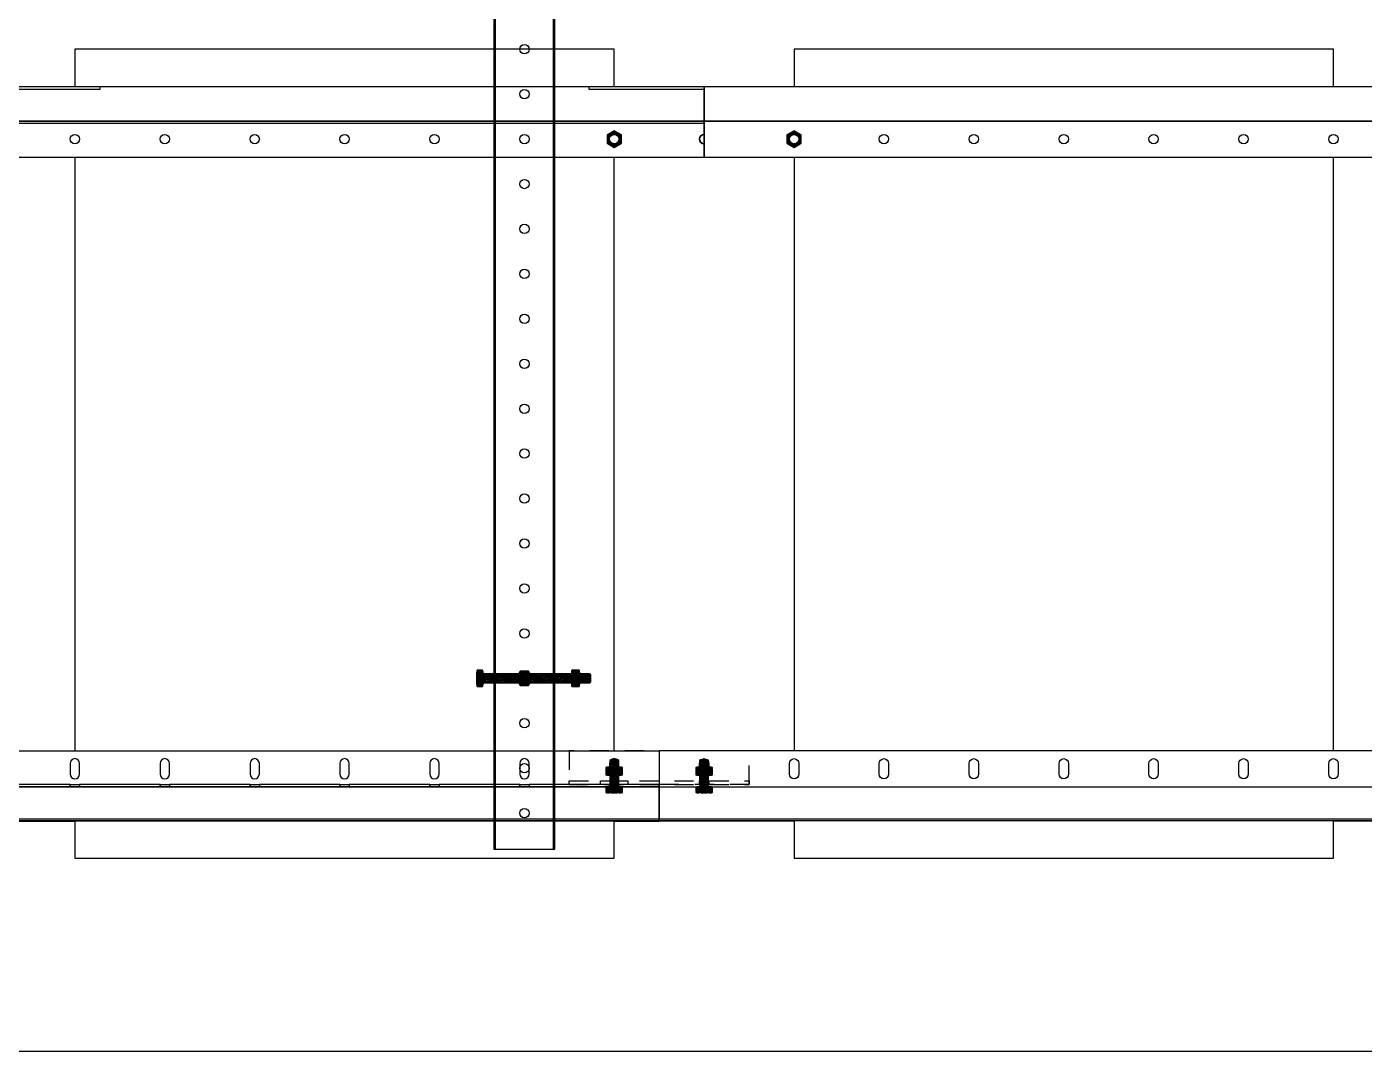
# Model space of a CAD drawing. Header units: millimetres. Extents: x -962357 to -591296, y -223672 to 59420.
# Drawn here: x -827357 to -826613, y -175226 to -174656 of the extents above; entities that cross this region are included whole.
import ezdxf

# ---------------------------------------------------------------- set-up
doc = ezdxf.new("R2010")
doc.units = ezdxf.units.MM
doc.linetypes.add('TA_HL_003.00000', pattern=[19.5, 10.65, -8.85])
for name, color, linetype in [('000 - H A T C H', 8, 'Continuous'), ('000 - WIPEOUT', 250, 'Continuous'), ('001 - ASCESSORIES', 251, 'Continuous'), ('A11_ALU.SOLID SHEET', 2, 'Continuous')]:
    doc.layers.add(name, color=color, linetype=linetype)
pattern_1 = [(110, (-0.5, 0), (-0.939693, -0.34202), []), (110, (-0.2012, 0.6409), (-0.939693, -0.34202), [1.25, -0.25, 0, -0.25])]

# ---------------------------------------------------------------- blocks, each defined once
blk = doc.blocks.new('*U4876')
at = {"color": 3}
for points in [[(-225, -6850), (225, -6850), (225, -7150), (-225, -7150)], [(-225, -7250), (225, -7250), (225, -7550), (-225, -7550)]]:
    blk.add_wipeout(points, dxfattribs=at).dxf.layer = '000 - WIPEOUT'
at = {"layer": 'A11_ALU.SOLID SHEET', "color": 0, "linetype": 'ByBlock'}
for points in [[(-225, -7150), (225, -7150), (225, -6850), (-225, -6850)], [(-225, -7550), (225, -7550), (225, -7250), (-225, -7250)]]:
    blk.add_lwpolyline(points, close=True, dxfattribs=at)
blk = doc.blocks.new('000 - ASSCESSORIES_FAMELINE_GALV.BRACKET_FITTING_Z-PROFILE_HR-02AA_TOP_VIEW')
blk.add_wipeout([(-1200, 39), (1200, 39), (1200, 0), (-1200, 0)]).dxf.layer = '000 - WIPEOUT'
at = {"layer": '001 - ASCESSORIES', "linetype": 'Continuous'}
for p, q in [((-1200, 39), (1200, 39)), ((-1200, 0), (1200, 0))]:
    blk.add_line(p, q, dxfattribs=at)
at = {"layer": '001 - ASCESSORIES', "color": 1, "linetype": 'ByBlock'}
for p, q in [((872.4, 20.2), (872.4, 19)), ((922.4, 20.2), (922.4, 19)), ((972.4, 20.2), (972.4, 19)), ((1022.4, 20.2), (1022.4, 19)), ((1072.4, 20.2), (1072.4, 19)), ((1122.4, 20.2), (1122.4, 19)), ((1172.4, 20.2), (1172.4, 19))]:
    blk.add_line(p, q, dxfattribs=at)
at = {"layer": '001 - ASCESSORIES', "color": 0, "linetype": 'ByBlock'}
blk.add_lwpolyline([(-1200, 39), (1200, 39), (1200, 19), (-1200, 19)], close=True, dxfattribs=at)
at = {"layer": '001 - ASCESSORIES'}
for points in [[(877.6, 26), (877.6, 32, 1), (872.4, 32), (872.4, 26, 1)], [(927.6, 26), (927.6, 32, 1), (922.4, 32), (922.4, 26, 1)], [(977.6, 26), (977.6, 32, 1), (972.4, 32), (972.4, 26, 1)], [(1027.6, 26), (1027.6, 32, 1), (1022.4, 32), (1022.4, 26, 1)], [(1077.6, 26), (1077.6, 32, 1), (1072.4, 32), (1072.4, 26, 1)], [(1127.6, 26), (1127.6, 32, 1), (1122.4, 32), (1122.4, 26, 1)], [(1177.6, 26), (1177.6, 32, 1), (1172.4, 32), (1172.4, 26, 1)]]:
    blk.add_lwpolyline(points, format="xyb", close=True, dxfattribs=at)
blk.add_lwpolyline([(-1200, 19), (1200, 19), (1200, 0), (-1200, 0)], close=True, dxfattribs=at)
at = {"layer": '001 - ASCESSORIES', "color": 1, "linetype": 'ByBlock'}
for points in [[(872.4, 20.2), (827.6, 20.2), (827.6, 19), (872.4, 19)], [(872.4, 20.2), (877.6, 20.2), (877.6, 19), (872.4, 19)], [(922.4, 20.2), (877.6, 20.2), (877.6, 19), (922.4, 19)], [(922.4, 20.2), (927.6, 20.2), (927.6, 19), (922.4, 19)], [(972.4, 20.2), (927.6, 20.2), (927.6, 19), (972.4, 19)], [(972.4, 20.2), (977.6, 20.2), (977.6, 19), (972.4, 19)], [(1022.4, 20.2), (977.6, 20.2), (977.6, 19), (1022.4, 19)], [(1022.4, 20.2), (1027.6, 20.2), (1027.6, 19), (1022.4, 19)], [(1072.4, 20.2), (1027.6, 20.2), (1027.6, 19), (1072.4, 19)], [(1072.4, 20.2), (1077.6, 20.2), (1077.6, 19), (1072.4, 19)], [(1122.4, 20.2), (1077.6, 20.2), (1077.6, 19), (1122.4, 19)], [(1122.4, 20.2), (1127.6, 20.2), (1127.6, 19), (1122.4, 19)], [(1172.4, 20.2), (1127.6, 20.2), (1127.6, 19), (1172.4, 19)], [(1172.4, 20.2), (1177.6, 20.2), (1177.6, 19), (1172.4, 19)], [(1200, 20.2), (1177.6, 20.2), (1177.6, 19), (1200, 19)]]:
    blk.add_lwpolyline(points, close=True, dxfattribs=at)
at = {"layer": '001 - ASCESSORIES', "color": 2}
blk.add_lwpolyline([(-1200, 1.2), (1200, 1.2), (1200, 0), (-1200, 0)], close=True, dxfattribs=at)
blk = doc.blocks.new('000 - ASSCESSORIES_FAMELINE_GALV._SPICE-FOR_HR-02A_TOP_VIEW')
at = {"layer": '001 - ASCESSORIES', "color": 0, "linetype": 'ByBlock'}
blk.add_lwpolyline([(-50, 0), (50, 0), (50, 18.8), (-50, 18.8)], close=True, dxfattribs=at)
at = {"layer": '001 - ASCESSORIES', "linetype": 'ByBlock'}
blk.add_lwpolyline([(-50, 2), (50, 2), (50, 0), (-50, 0)], close=True, dxfattribs=at)
at = {"layer": '001 - ASCESSORIES', "color": 1}
for points in [[(-32.6, 2), (-17.4, 2), (-17.4, 0), (-32.6, 0)], [(22.4, 2), (27.6, 2), (27.6, 0), (22.4, 0)]]:
    blk.add_lwpolyline(points, close=True, dxfattribs=at)
blk = doc.blocks.new('*U4662')
at = {"color": 1}
for p, q in [((-3.46, 4.5), (3.46, 4.5)), ((-3.46, 0), (3.46, 0))]:
    blk.add_line(p, q, dxfattribs=at)
at = {"color": 0}
for points in [[(-2.31, 4.21, 0.249893), (-4.62, 4.21), (-4.62, 0.29, 0.249893), (-2.31, 0.29)], [(2.31, 4.21, 0.062422), (0, 4.5, 0.062422), (-2.31, 4.21), (-2.31, 0.29, 0.061692), (0, 0, 0.061692), (2.31, 0.29)], [(4.62, 4.21, 0.249893), (2.31, 4.21), (2.31, 0.29, 0.249893), (4.62, 0.29)]]:
    blk.add_lwpolyline(points, format="xyb", close=True, dxfattribs=at)
blk = doc.blocks.new('*U4707')
at = {"layer": '000 - H A T C H'}
h = blk.add_hatch(color=250, dxfattribs=at)
h.dxf.hatch_style = 1
edge = h.paths.add_edge_path()
edge.add_line((0.29, 4.62), (4.21, 4.62))
edge.add_arc((2.05, 3.46), 2.45, 0, 28.06093, ccw=False)
edge.add_line((4.5, 3.46), (4.5, 0.01))
edge.add_arc((-4.86, 0), 9.36, -0.02392, 0.02392, ccw=False)
edge.add_line((4.5, 0), (4.5, 0))
edge.add_arc((-4.86, 0), 9.36, -0.02392, 0.02392, ccw=False)
edge.add_line((4.5, -0.01), (4.5, -3.46))
edge.add_arc((2.05, -3.46), 2.45, -28.06093, 0, ccw=False)
edge.add_line((4.21, -4.62), (0.29, -4.62))
edge.add_arc((2.45, -3.46), 2.45, 180, 208.06093, ccw=False)
edge.add_line((0, -3.46), (0, 3.46))
edge.add_arc((2.45, 3.46), 2.45, 151.93907, 180, ccw=False)
at = {"layer": '001 - ASCESSORIES', "color": 0, "rotation": 270}
blk.add_blockref('*U4662', (0, 0), dxfattribs=at)
blk = doc.blocks.new('*U4682')
at = {"color": 1}
for p, q in [((-3.46, 3.5), (3.46, 3.5)), ((-3.46, 0), (3.46, 0))]:
    blk.add_line(p, q, dxfattribs=at)
at = {"color": 0}
for points in [[(-2.31, 3.21, 0.249855), (-4.62, 3.21), (-4.62, 0.29, 0.249855), (-2.31, 0.29)], [(2.31, 3.21, 0.062432), (0, 3.5, 0.062432), (-2.31, 3.21), (-2.31, 0.29, 0.061701), (0, 0, 0.061701), (2.31, 0.29)], [(4.62, 3.21, 0.249855), (2.31, 3.21), (2.31, 0.29, 0.249855), (4.62, 0.29)]]:
    blk.add_lwpolyline(points, format="xyb", close=True, dxfattribs=at)
blk = doc.blocks.new('*U4688')
at = {"layer": '000 - H A T C H'}
h = blk.add_hatch(dxfattribs=at)
h.set_pattern_fill('ANSI35', color=8, scale=4, angle=65)
h.set_pattern_definition(pattern_1)
h.paths.add_polyline_path([(0, -2.5), (14.5, -2.5), (14.5, 2.5), (0, 2.5)])
at = {"color": 8}
blk.add_line((14.5, -2.5), (14.5, 2.5), dxfattribs=at)
at = {"color": 1}
blk.add_lwpolyline([(14.5, 2.5), (0, 2.5), (0, -2.5), (14.5, -2.5), (15, -2), (15, 2)], close=True, dxfattribs=at)
blk = doc.blocks.new('*U4699')
at = {"layer": '000 - H A T C H'}
h = blk.add_hatch(color=250, dxfattribs=at)
h.dxf.hatch_style = 1
edge = h.paths.add_edge_path()
edge.add_line((-0.29, -4.62), (-3.21, -4.62))
edge.add_arc((-1.05, -3.46), 2.45, 180, 208.05689, ccw=False)
edge.add_line((-3.5, -3.46), (-3.5, -0.01))
edge.add_arc((5.86, 0), 9.36, 179.97608, 180.02392, ccw=False)
edge.add_line((-3.5, 0), (-3.5, 0))
edge.add_arc((5.86, 0), 9.36, 179.97608, 180.02392, ccw=False)
edge.add_line((-3.5, 0.01), (-3.5, 3.46))
edge.add_arc((-1.05, 3.46), 2.45, 151.94311, 180, ccw=False)
edge.add_line((-3.21, 4.62), (-0.29, 4.62))
edge.add_arc((-2.45, 3.46), 2.45, 360, 388.05689, ccw=False)
edge.add_line((0, 3.46), (0, -3.46))
edge.add_arc((-2.45, -3.46), 2.45, 331.94311, 360, ccw=False)
blk.add_blockref('*U4688', (0, 0))
at = {"layer": '001 - ASCESSORIES', "rotation": 90}
blk.add_blockref('*U4682', (0, 0), dxfattribs=at)
blk = doc.blocks.new('*U4940')
at = {"linetype": 'ByBlock'}
blk.add_wipeout([(-8202, 0), (-7200, 0), (-7200, 39), (-8202, 39)], dxfattribs=at).dxf.layer = '001 - ASCESSORIES'
at = {"color": 1, "linetype": 'ByBlock'}
for points in [[(-7577.6, 7), (-7577.6, 13, -1), (-7572.4, 13), (-7572.4, 7, -1)], [(-7527.6, 7), (-7527.6, 13, -1), (-7522.4, 13), (-7522.4, 7, -1)], [(-7477.6, 7), (-7477.6, 13, -1), (-7472.4, 13), (-7472.4, 7, -1)], [(-7427.6, 7), (-7427.6, 13, -1), (-7422.4, 13), (-7422.4, 7, -1)], [(-7377.6, 7), (-7377.6, 13, -1), (-7372.4, 13), (-7372.4, 7, -1)], [(-7327.6, 7), (-7327.6, 13, -1), (-7322.4, 13), (-7322.4, 7, -1)], [(-7277.6, 7), (-7277.6, 13, -1), (-7272.4, 13), (-7272.4, 7, -1)], [(-7227.6, 7), (-7227.6, 13, -1), (-7222.4, 13), (-7222.4, 7, -1)]]:
    blk.add_lwpolyline(points, format="xyb", close=True, dxfattribs=at)
at = {"layer": '001 - ASCESSORIES', "linetype": 'ByBlock', "rotation": 180}
blk.add_blockref('000 - ASSCESSORIES_FAMELINE_GALV.BRACKET_FITTING_Z-PROFILE_HR-02AA_TOP_VIEW', (-6000, 39), dxfattribs=at)
at = {"layer": '001 - ASCESSORIES', "rotation": 270}
for name, p in [('*U4699', (-7225, 20)), ('*U4707', (-7225, 13.6))]:
    blk.add_blockref(name, p, dxfattribs=at)
at = {"color": 1, "linetype": 'ByBlock'}
blk.add_lwpolyline([(-7200, 20), (-8202, 20), (-8202, 39), (-7200, 39)], close=True, dxfattribs=at)
at = {"layer": '001 - ASCESSORIES'}
blk.add_lwpolyline([(-8202, 39), (-7200, 39), (-7200, 37.8), (-8202, 37.8)], close=True, dxfattribs=at)
at = {"layer": '001 - ASCESSORIES', "color": 1, "linetype": 'ByBlock'}
blk.add_lwpolyline([(-8202, 0), (-7200, 0), (-7200, 20), (-8202, 20)], close=True, dxfattribs=at)
at = {"layer": '001 - ASCESSORIES', "rotation": 270}
for name, p in [('*U4699', (-7175, 20)), ('*U4707', (-7175, 13.6))]:
    blk.add_blockref(name, p, dxfattribs=at)
at = {"layer": '001 - ASCESSORIES', "linetype": 'TA_HL_003.00000', "rotation": 180}
blk.add_blockref('000 - ASSCESSORIES_FAMELINE_GALV._SPICE-FOR_HR-02A_TOP_VIEW', (-7200, 18.8), dxfattribs=at)
blk = doc.blocks.new('000 - ASSCESSORIES_FAMELINE_GALV.BRACKET_FITTING_Z-PROFILE_HR-02B_TOP_VIEW')
blk.add_wipeout([(-1200, 39), (1200, 39), (1200, 0), (-1200, 0)]).dxf.layer = '000 - WIPEOUT'
at = {"layer": '001 - ASCESSORIES', "linetype": 'ByBlock'}
blk.add_line((1200, 20.2), (-1200, 20.2), dxfattribs=at)
at = {"layer": '001 - ASCESSORIES'}
blk.add_line((1200, 19), (-1200, 19), dxfattribs=at)
at = {"layer": '001 - ASCESSORIES', "color": 0}
blk.add_lwpolyline([(-1200, 39), (-1200, 19), (1200, 19), (1200, 39)], close=True, dxfattribs=at)
at = {"layer": '001 - ASCESSORIES'}
blk.add_lwpolyline([(-1200, 19), (-1200, 0), (1200, 0), (1200, 19)], close=True, dxfattribs=at)
at = {"layer": '001 - ASCESSORIES', "color": 2}
for points in [[(-1200, 1.2), (-1200, 0), (-1135.88, 0), (-1135.88, 1.2)], [(-864.12, 1.2), (-864.12, 0), (-735.88, 0), (-735.88, 1.2)]]:
    blk.add_lwpolyline(points, close=True, dxfattribs=at)
at = {"layer": '001 - ASCESSORIES'}
for centre in [(-1150, 29), (-1100, 29), (-1050, 29), (-1000, 29), (-950, 29), (-900, 29), (-850, 29)]:
    blk.add_circle(centre, 2.6, dxfattribs=at)
blk.add_arc((-1200, 29), 2.6, 270, 90, dxfattribs=at)
blk = doc.blocks.new('000 - ASSCESSORIES_FAMELINE_GALV._SPICE-FOR_HR-02B_TOP_VIEW')
at = {"layer": '001 - ASCESSORIES', "linetype": 'ByBlock'}
blk.add_lwpolyline([(-75, 6.8), (75, 6.8), (75, 8.8), (-75, 8.8)], close=True, dxfattribs=at)
at = {"layer": '001 - ASCESSORIES', "color": 0, "linetype": 'ByBlock'}
blk.add_lwpolyline([(-75, 8.8), (75, 8.8), (75, -10), (-75, -10)], close=True, dxfattribs=at)
at = {"layer": '001 - ASCESSORIES', "color": 1}
for points in [[(-57.6, 6.8), (-42.4, 6.8), (-42.4, 8.8), (-57.6, 8.8)], [(-2.6, 6.8), (2.6, 6.8), (2.6, 8.8), (-2.6, 8.8)], [(47.4, 6.8), (52.6, 6.8), (52.6, 8.8), (47.4, 8.8)]]:
    blk.add_lwpolyline(points, close=True, dxfattribs=at)
blk.add_lwpolyline([(-55, -2.6), (-45, -2.6, 1), (-45, 2.6), (-55, 2.6, 1)], format="xyb", close=True, dxfattribs=at)
at = {"layer": '001 - ASCESSORIES'}
for centre in [(0, 0), (50, 0)]:
    blk.add_circle(centre, 2.6, dxfattribs=at)
blk = doc.blocks.new('*U4659')
at = {"layer": '001 - ASCESSORIES', "color": 0, "linetype": 'ByBlock'}
blk.add_blockref('000 - ASSCESSORIES_FAMELINE_GALV._SPICE-FOR_HR-02B_TOP_VIEW', (0, 0), dxfattribs=at)
blk = doc.blocks.new('*U4663')
at = {"layer": '001 - ASCESSORIES', "color": 0}
blk.add_lwpolyline([(4.62, 0), (2.31, 4), (-2.31, 4), (-4.62, 0), (-2.31, -4), (2.31, -4)], close=True, dxfattribs=at)
at = {"layer": '001 - ASCESSORIES', "color": 8}
blk.add_circle((0, 0), 3.85, dxfattribs=at)
at = {"layer": '001 - ASCESSORIES', "color": 0}
blk.add_circle((0, 0), 2.6, dxfattribs=at)
blk = doc.blocks.new('*U4664')
at = {"layer": '000 - H A T C H'}
h = blk.add_hatch(color=250, dxfattribs=at)
h.dxf.hatch_style = 1
h.paths.add_polyline_path([(4, -2.31), (4, 2.31), (0, 4.62), (-4, 2.31), (-4, -2.31), (0, -4.62)])
h.paths.add_polyline_path([(0, -2.6, -1), (0, 2.6, -1)], flags=16)
at = {"layer": '001 - ASCESSORIES', "color": 0, "rotation": 270}
blk.add_blockref('*U4663', (0, 0), dxfattribs=at)
blk = doc.blocks.new('*U4941')
for p in [(-7250, -10), (-7150, -10)]:
    blk.add_blockref('*U4699', p)
at = {"layer": '001 - ASCESSORIES', "linetype": 'TA_HL_003.00000', "rotation": 180}
blk.add_blockref('*U4659', (-7200, -10), dxfattribs=at)
at = {"layer": '001 - ASCESSORIES', "color": 0, "linetype": 'ByBlock'}
blk.add_blockref('000 - ASSCESSORIES_FAMELINE_GALV.BRACKET_FITTING_Z-PROFILE_HR-02B_TOP_VIEW', (-6000, -39), dxfattribs=at)
at = {"layer": '001 - ASCESSORIES', "color": 1, "linetype": 'ByBlock'}
blk.add_circle((-7200, -10), 2.6, dxfattribs=at)
at = {"layer": '001 - ASCESSORIES'}
blk.add_blockref('*U4664', (-7150, -10), dxfattribs=at)
at = {"linetype": 'ByBlock'}
blk.add_wipeout([(-8177, -39), (-7200, -39), (-7200, 0), (-8177, 0)], dxfattribs=at).dxf.layer = '000 - WIPEOUT'
at = {"layer": '001 - ASCESSORIES', "color": 1, "linetype": 'ByBlock'}
blk.add_lwpolyline([(-7200, 0), (-8177, 0), (-8177, -20), (-7200, -20)], close=True, dxfattribs=at)
at = {"layer": '001 - ASCESSORIES', "linetype": 'ByBlock'}
blk.add_lwpolyline([(-7200, -20), (-8177, -20), (-8177, -39), (-7200, -39)], close=True, dxfattribs=at)
at = {"layer": '001 - ASCESSORIES', "color": 1, "linetype": 'ByBlock'}
for centre in [(-7550, -10), (-7500, -10), (-7450, -10), (-7400, -10), (-7350, -10), (-7300, -10), (-7250, -10)]:
    blk.add_circle(centre, 2.6, dxfattribs=at)
at = {"layer": '001 - ASCESSORIES'}
blk.add_blockref('*U4664', (-7250, -10), dxfattribs=at)
blk = doc.blocks.new('*U4950')
at = {"layer": '001 - ASCESSORIES'}
blk.add_lwpolyline([(3320, 17), (1500, 17), (1500, -17), (3320, -17)], close=True, dxfattribs=at)
at = {"layer": '001 - ASCESSORIES', "color": 0}
blk.add_lwpolyline([(3320, 16.2), (1500, 16.2), (1500, -16.2), (3320, -16.2)], close=True, dxfattribs=at)
at = {"layer": '001 - ASCESSORIES'}
for centre in [(2875, 0), (2900, 0), (2925, 0), (2950, 0), (2975, 0), (3000, 0), (3025, 0), (3050, 0), (3075, 0), (3100, 0), (3125, 0), (3150, 0), (3175, 0), (3200, 0), (3225, 0), (3250, 0), (3275, 0), (3300, 0)]:
    blk.add_circle(centre, 2.6, dxfattribs=at)
blk = doc.blocks.new('*U4696')
at = {"layer": '000 - H A T C H'}
h = blk.add_hatch(dxfattribs=at)
h.set_pattern_fill('ANSI35', color=8, scale=4, angle=65)
h.set_pattern_definition(pattern_1)
h.paths.add_polyline_path([(0, -2.5), (59.5, -2.5), (59.5, 2.5), (0, 2.5)])
at = {"color": 8}
blk.add_line((59.5, -2.5), (59.5, 2.5), dxfattribs=at)
at = {"color": 1}
blk.add_lwpolyline([(59.5, 2.5), (0, 2.5), (0, -2.5), (59.5, -2.5), (60, -2), (60, 2)], close=True, dxfattribs=at)
blk = doc.blocks.new('*U4748')
at = {"layer": '000 - H A T C H'}
h = blk.add_hatch(color=250, dxfattribs=at)
h.dxf.hatch_style = 1
edge = h.paths.add_edge_path()
edge.add_line((-0.29, -4.62), (-3.21, -4.62))
edge.add_arc((-1.05, -3.46), 2.45, 180, 208.05689, ccw=False)
edge.add_line((-3.5, -3.46), (-3.5, -0.01))
edge.add_arc((5.86, 0), 9.36, 179.97608, 180.02392, ccw=False)
edge.add_line((-3.5, 0), (-3.5, 0))
edge.add_arc((5.86, 0), 9.36, 179.97608, 180.02392, ccw=False)
edge.add_line((-3.5, 0.01), (-3.5, 3.46))
edge.add_arc((-1.05, 3.46), 2.45, 151.94311, 180, ccw=False)
edge.add_line((-3.21, 4.62), (-0.29, 4.62))
edge.add_arc((-2.45, 3.46), 2.45, 360, 388.05689, ccw=False)
edge.add_line((0, 3.46), (0, -3.46))
edge.add_arc((-2.45, -3.46), 2.45, 331.94311, 360, ccw=False)
blk.add_blockref('*U4696', (0, 0))
at = {"layer": '001 - ASCESSORIES', "rotation": 90}
blk.add_blockref('*U4682', (0, 0), dxfattribs=at)
blk = doc.blocks.new('*U4821')
at = {"layer": '001 - ASCESSORIES'}
blk.add_blockref('*U4748', (-23, 0), dxfattribs=at)
at = {"layer": '001 - ASCESSORIES', "color": 2}
for rotation in [90, 90, 270, 270]:
    blk.add_blockref('*U4664', (0, 0), dxfattribs=dict(at, rotation=rotation))
at = {"layer": '001 - ASCESSORIES', "color": 1}
blk.add_blockref('*U4707', (26.2, 0), dxfattribs=at)
blk = doc.blocks.new('*U4956')
blk.add_lwpolyline([(-90014.24, 5618.01), (-90014.24, 4315), (-97724.95, 4315), (-97724.95, 548.02), (-81222.61, 548.02), (-81222.61, 5618.01)], close=True)
at = {"layer": 'A11_ALU.SOLID SHEET', "color": 0, "linetype": 'ByBlock', "rotation": 90}
blk.add_blockref('*U4876', (-89500, 880.5), dxfattribs=at)
at = {"layer": '001 - ASCESSORIES', "linetype": 'ByBlock', "rotation": 180}
for name, p in [('*U4941', (-89500, 1045.5)), ('*U4940', (-89525, 715))]:
    blk.add_blockref(name, p, dxfattribs=at)
at = {"layer": '001 - ASCESSORIES', "linetype": 'ByBlock', "rotation": 270}
blk.add_blockref('*U4950', (-82400, 3980.5), dxfattribs=at)
at = {"layer": '001 - ASCESSORIES', "linetype": 'ByBlock'}
blk.add_blockref('*U4821', (-82400, 755.5), dxfattribs=at)
blk = doc.blocks.new('*U707')
at = {"color": 3}
for points in [[(-225, -6850), (225, -6850), (225, -7150), (-225, -7150)], [(-225, -7250), (225, -7250), (225, -7550), (-225, -7550)]]:
    blk.add_wipeout(points, dxfattribs=at).dxf.layer = '000 - WIPEOUT'
at = {"layer": 'A11_ALU.SOLID SHEET', "color": 0, "linetype": 'ByBlock'}
for points in [[(-225, -7150), (225, -7150), (225, -6850), (-225, -6850)], [(-225, -7550), (225, -7550), (225, -7250), (-225, -7250)]]:
    blk.add_lwpolyline(points, close=True, dxfattribs=at)
blk = doc.blocks.new('*U349')
at = {"color": 1}
for p, q in [((-3.46, 4.5), (3.46, 4.5)), ((-3.46, 0), (3.46, 0))]:
    blk.add_line(p, q, dxfattribs=at)
at = {"color": 0}
for points in [[(-2.31, 4.21, 0.249893), (-4.62, 4.21), (-4.62, 0.29, 0.249893), (-2.31, 0.29)], [(2.31, 4.21, 0.062422), (0, 4.5, 0.062422), (-2.31, 4.21), (-2.31, 0.29, 0.061692), (0, 0, 0.061692), (2.31, 0.29)], [(4.62, 4.21, 0.249893), (2.31, 4.21), (2.31, 0.29, 0.249893), (4.62, 0.29)]]:
    blk.add_lwpolyline(points, format="xyb", close=True, dxfattribs=at)
blk = doc.blocks.new('*U667')
at = {"layer": '000 - H A T C H'}
h = blk.add_hatch(color=250, dxfattribs=at)
h.dxf.hatch_style = 1
edge = h.paths.add_edge_path()
edge.add_line((0.29, 4.62), (4.21, 4.62))
edge.add_arc((2.05, 3.46), 2.45, 0, 28.06093, ccw=False)
edge.add_line((4.5, 3.46), (4.5, 0.01))
edge.add_arc((-4.86, 0), 9.36, -0.02392, 0.02392, ccw=False)
edge.add_line((4.5, 0), (4.5, 0))
edge.add_arc((-4.86, 0), 9.36, -0.02392, 0.02392, ccw=False)
edge.add_line((4.5, -0.01), (4.5, -3.46))
edge.add_arc((2.05, -3.46), 2.45, -28.06093, 0, ccw=False)
edge.add_line((4.21, -4.62), (0.29, -4.62))
edge.add_arc((2.45, -3.46), 2.45, 180, 208.06093, ccw=False)
edge.add_line((0, -3.46), (0, 3.46))
edge.add_arc((2.45, 3.46), 2.45, 151.93907, 180, ccw=False)
at = {"layer": '001 - ASCESSORIES', "color": 0, "rotation": 270}
blk.add_blockref('*U349', (0, 0), dxfattribs=at)
blk = doc.blocks.new('*U351')
at = {"color": 1}
for p, q in [((-3.46, 3.5), (3.46, 3.5)), ((-3.46, 0), (3.46, 0))]:
    blk.add_line(p, q, dxfattribs=at)
at = {"color": 0}
for points in [[(-2.31, 3.21, 0.249855), (-4.62, 3.21), (-4.62, 0.29, 0.249855), (-2.31, 0.29)], [(2.31, 3.21, 0.062432), (0, 3.5, 0.062432), (-2.31, 3.21), (-2.31, 0.29, 0.061701), (0, 0, 0.061701), (2.31, 0.29)], [(4.62, 3.21, 0.249855), (2.31, 3.21), (2.31, 0.29, 0.249855), (4.62, 0.29)]]:
    blk.add_lwpolyline(points, format="xyb", close=True, dxfattribs=at)
blk = doc.blocks.new('*U357')
at = {"layer": '000 - H A T C H'}
h = blk.add_hatch(dxfattribs=at)
h.set_pattern_fill('ANSI35', color=8, scale=4, angle=65)
h.set_pattern_definition(pattern_1)
h.paths.add_polyline_path([(0, -2.5), (14.5, -2.5), (14.5, 2.5), (0, 2.5)])
at = {"color": 8}
blk.add_line((14.5, -2.5), (14.5, 2.5), dxfattribs=at)
at = {"color": 1}
blk.add_lwpolyline([(14.5, 2.5), (0, 2.5), (0, -2.5), (14.5, -2.5), (15, -2), (15, 2)], close=True, dxfattribs=at)
blk = doc.blocks.new('*U666')
at = {"layer": '000 - H A T C H'}
h = blk.add_hatch(color=250, dxfattribs=at)
h.dxf.hatch_style = 1
edge = h.paths.add_edge_path()
edge.add_line((-0.29, -4.62), (-3.21, -4.62))
edge.add_arc((-1.05, -3.46), 2.45, 180, 208.05689, ccw=False)
edge.add_line((-3.5, -3.46), (-3.5, -0.01))
edge.add_arc((5.86, 0), 9.36, 179.97608, 180.02392, ccw=False)
edge.add_line((-3.5, 0), (-3.5, 0))
edge.add_arc((5.86, 0), 9.36, 179.97608, 180.02392, ccw=False)
edge.add_line((-3.5, 0.01), (-3.5, 3.46))
edge.add_arc((-1.05, 3.46), 2.45, 151.94311, 180, ccw=False)
edge.add_line((-3.21, 4.62), (-0.29, 4.62))
edge.add_arc((-2.45, 3.46), 2.45, 360, 388.05689, ccw=False)
edge.add_line((0, 3.46), (0, -3.46))
edge.add_arc((-2.45, -3.46), 2.45, 331.94311, 360, ccw=False)
blk.add_blockref('*U357', (0, 0))
at = {"layer": '001 - ASCESSORIES', "rotation": 90}
blk.add_blockref('*U351', (0, 0), dxfattribs=at)
blk = doc.blocks.new('*U552')
at = {"linetype": 'ByBlock'}
blk.add_wipeout([(-8202, 0), (-7200, 0), (-7200, 39), (-8202, 39)], dxfattribs=at).dxf.layer = '001 - ASCESSORIES'
at = {"color": 1, "linetype": 'ByBlock'}
for points in [[(-7577.6, 7), (-7577.6, 13, -1), (-7572.4, 13), (-7572.4, 7, -1)], [(-7527.6, 7), (-7527.6, 13, -1), (-7522.4, 13), (-7522.4, 7, -1)], [(-7477.6, 7), (-7477.6, 13, -1), (-7472.4, 13), (-7472.4, 7, -1)], [(-7427.6, 7), (-7427.6, 13, -1), (-7422.4, 13), (-7422.4, 7, -1)], [(-7377.6, 7), (-7377.6, 13, -1), (-7372.4, 13), (-7372.4, 7, -1)], [(-7327.6, 7), (-7327.6, 13, -1), (-7322.4, 13), (-7322.4, 7, -1)], [(-7277.6, 7), (-7277.6, 13, -1), (-7272.4, 13), (-7272.4, 7, -1)], [(-7227.6, 7), (-7227.6, 13, -1), (-7222.4, 13), (-7222.4, 7, -1)]]:
    blk.add_lwpolyline(points, format="xyb", close=True, dxfattribs=at)
at = {"layer": '001 - ASCESSORIES', "linetype": 'ByBlock', "rotation": 180}
blk.add_blockref('000 - ASSCESSORIES_FAMELINE_GALV.BRACKET_FITTING_Z-PROFILE_HR-02AA_TOP_VIEW', (-6000, 39), dxfattribs=at)
at = {"layer": '001 - ASCESSORIES', "rotation": 270}
for name, p in [('*U666', (-7225, 20)), ('*U667', (-7225, 13.6))]:
    blk.add_blockref(name, p, dxfattribs=at)
at = {"color": 1, "linetype": 'ByBlock'}
blk.add_lwpolyline([(-7200, 20), (-8202, 20), (-8202, 39), (-7200, 39)], close=True, dxfattribs=at)
at = {"layer": '001 - ASCESSORIES'}
blk.add_lwpolyline([(-8202, 39), (-7200, 39), (-7200, 37.8), (-8202, 37.8)], close=True, dxfattribs=at)
at = {"layer": '001 - ASCESSORIES', "color": 1, "linetype": 'ByBlock'}
blk.add_lwpolyline([(-8202, 0), (-7200, 0), (-7200, 20), (-8202, 20)], close=True, dxfattribs=at)
at = {"layer": '001 - ASCESSORIES', "rotation": 270}
for name, p in [('*U666', (-7175, 20)), ('*U667', (-7175, 13.6))]:
    blk.add_blockref(name, p, dxfattribs=at)
at = {"layer": '001 - ASCESSORIES', "linetype": 'TA_HL_003.00000', "rotation": 180}
blk.add_blockref('000 - ASSCESSORIES_FAMELINE_GALV._SPICE-FOR_HR-02A_TOP_VIEW', (-7200, 18.8), dxfattribs=at)
blk = doc.blocks.new('*U670')
at = {"layer": '001 - ASCESSORIES', "color": 0, "linetype": 'ByBlock'}
blk.add_blockref('000 - ASSCESSORIES_FAMELINE_GALV._SPICE-FOR_HR-02B_TOP_VIEW', (0, 0), dxfattribs=at)
blk = doc.blocks.new('*U350')
at = {"layer": '001 - ASCESSORIES', "color": 0}
blk.add_lwpolyline([(4.62, 0), (2.31, 4), (-2.31, 4), (-4.62, 0), (-2.31, -4), (2.31, -4)], close=True, dxfattribs=at)
at = {"layer": '001 - ASCESSORIES', "color": 8}
blk.add_circle((0, 0), 3.85, dxfattribs=at)
at = {"layer": '001 - ASCESSORIES', "color": 0}
blk.add_circle((0, 0), 2.6, dxfattribs=at)
blk = doc.blocks.new('*U671')
at = {"layer": '000 - H A T C H'}
h = blk.add_hatch(color=250, dxfattribs=at)
h.dxf.hatch_style = 1
h.paths.add_polyline_path([(4, -2.31), (4, 2.31), (0, 4.62), (-4, 2.31), (-4, -2.31), (0, -4.62)])
h.paths.add_polyline_path([(0, -2.6, -1), (0, 2.6, -1)], flags=16)
at = {"layer": '001 - ASCESSORIES', "color": 0, "rotation": 270}
blk.add_blockref('*U350', (0, 0), dxfattribs=at)
blk = doc.blocks.new('*U553')
for p in [(-7250, -10), (-7150, -10)]:
    blk.add_blockref('*U666', p)
at = {"layer": '001 - ASCESSORIES', "linetype": 'TA_HL_003.00000', "rotation": 180}
blk.add_blockref('*U670', (-7200, -10), dxfattribs=at)
at = {"layer": '001 - ASCESSORIES', "color": 0, "linetype": 'ByBlock'}
blk.add_blockref('000 - ASSCESSORIES_FAMELINE_GALV.BRACKET_FITTING_Z-PROFILE_HR-02B_TOP_VIEW', (-6000, -39), dxfattribs=at)
at = {"layer": '001 - ASCESSORIES', "color": 1, "linetype": 'ByBlock'}
blk.add_circle((-7200, -10), 2.6, dxfattribs=at)
at = {"layer": '001 - ASCESSORIES'}
blk.add_blockref('*U671', (-7150, -10), dxfattribs=at)
at = {"linetype": 'ByBlock'}
blk.add_wipeout([(-8177, -39), (-7200, -39), (-7200, 0), (-8177, 0)], dxfattribs=at).dxf.layer = '000 - WIPEOUT'
at = {"layer": '001 - ASCESSORIES', "color": 1, "linetype": 'ByBlock'}
blk.add_lwpolyline([(-7200, 0), (-8177, 0), (-8177, -20), (-7200, -20)], close=True, dxfattribs=at)
at = {"layer": '001 - ASCESSORIES', "linetype": 'ByBlock'}
blk.add_lwpolyline([(-7200, -20), (-8177, -20), (-8177, -39), (-7200, -39)], close=True, dxfattribs=at)
at = {"layer": '001 - ASCESSORIES', "color": 1, "linetype": 'ByBlock'}
for centre in [(-7550, -10), (-7500, -10), (-7450, -10), (-7400, -10), (-7350, -10), (-7300, -10), (-7250, -10)]:
    blk.add_circle(centre, 2.6, dxfattribs=at)
at = {"layer": '001 - ASCESSORIES'}
blk.add_blockref('*U671', (-7250, -10), dxfattribs=at)
blk = doc.blocks.new('*U559')
at = {"layer": '001 - ASCESSORIES'}
blk.add_lwpolyline([(3320, 17), (1500, 17), (1500, -17), (3320, -17)], close=True, dxfattribs=at)
at = {"layer": '001 - ASCESSORIES', "color": 0}
blk.add_lwpolyline([(3320, 16.2), (1500, 16.2), (1500, -16.2), (3320, -16.2)], close=True, dxfattribs=at)
at = {"layer": '001 - ASCESSORIES'}
for centre in [(2875, 0), (2900, 0), (2925, 0), (2950, 0), (2975, 0), (3000, 0), (3025, 0), (3050, 0), (3075, 0), (3100, 0), (3125, 0), (3150, 0), (3175, 0), (3200, 0), (3225, 0), (3250, 0), (3275, 0), (3300, 0)]:
    blk.add_circle(centre, 2.6, dxfattribs=at)
blk = doc.blocks.new('*U365')
at = {"layer": '000 - H A T C H'}
h = blk.add_hatch(dxfattribs=at)
h.set_pattern_fill('ANSI35', color=8, scale=4, angle=65)
h.set_pattern_definition(pattern_1)
h.paths.add_polyline_path([(0, -2.5), (59.5, -2.5), (59.5, 2.5), (0, 2.5)])
at = {"color": 8}
blk.add_line((59.5, -2.5), (59.5, 2.5), dxfattribs=at)
at = {"color": 1}
blk.add_lwpolyline([(59.5, 2.5), (0, 2.5), (0, -2.5), (59.5, -2.5), (60, -2), (60, 2)], close=True, dxfattribs=at)
blk = doc.blocks.new('*U583')
at = {"layer": '000 - H A T C H'}
h = blk.add_hatch(color=250, dxfattribs=at)
h.dxf.hatch_style = 1
edge = h.paths.add_edge_path()
edge.add_line((-0.29, -4.62), (-3.21, -4.62))
edge.add_arc((-1.05, -3.46), 2.45, 180, 208.05689, ccw=False)
edge.add_line((-3.5, -3.46), (-3.5, -0.01))
edge.add_arc((5.86, 0), 9.36, 179.97608, 180.02392, ccw=False)
edge.add_line((-3.5, 0), (-3.5, 0))
edge.add_arc((5.86, 0), 9.36, 179.97608, 180.02392, ccw=False)
edge.add_line((-3.5, 0.01), (-3.5, 3.46))
edge.add_arc((-1.05, 3.46), 2.45, 151.94311, 180, ccw=False)
edge.add_line((-3.21, 4.62), (-0.29, 4.62))
edge.add_arc((-2.45, 3.46), 2.45, 360, 388.05689, ccw=False)
edge.add_line((0, 3.46), (0, -3.46))
edge.add_arc((-2.45, -3.46), 2.45, 331.94311, 360, ccw=False)
blk.add_blockref('*U365', (0, 0))
at = {"layer": '001 - ASCESSORIES', "rotation": 90}
blk.add_blockref('*U351', (0, 0), dxfattribs=at)
blk = doc.blocks.new('*U686')
at = {"layer": '001 - ASCESSORIES'}
blk.add_blockref('*U583', (-23, 0), dxfattribs=at)
at = {"layer": '001 - ASCESSORIES', "color": 2}
for rotation in [90, 90, 270, 270]:
    blk.add_blockref('*U671', (0, 0), dxfattribs=dict(at, rotation=rotation))
at = {"layer": '001 - ASCESSORIES', "color": 1}
blk.add_blockref('*U667', (26.2, 0), dxfattribs=at)

msp = doc.modelspace()

# ---------------------------------------------------------------- block references
msp.add_blockref('*U4956', (-744680, -175774.39))

# ---------------------------------------------------------------- next in the draw order: linework, layer by layer
msp.add_lwpolyline([(-834694.24, -170156.38), (-834694.24, -171459.4), (-842404.95, -171459.4), (-842404.95, -175226.37), (-825902.61, -175226.37), (-825902.61, -170156.38)], close=True)

# ---------------------------------------------------------------- next in the draw order: block references
at = {"layer": 'A11_ALU.SOLID SHEET', "color": 0, "linetype": 'ByBlock', "rotation": 90}
msp.add_blockref('*U707', (-834180, -174893.89), dxfattribs=at)

# ---------------------------------------------------------------- next in the draw order: block references
at = {"layer": '001 - ASCESSORIES', "linetype": 'ByBlock', "rotation": 180}
for name, p in [('*U553', (-834180, -174728.89)), ('*U552', (-834205, -175059.19))]:
    msp.add_blockref(name, p, dxfattribs=at)

# ---------------------------------------------------------------- next in the draw order: block references
at = {"layer": '001 - ASCESSORIES', "linetype": 'ByBlock', "rotation": 270}
msp.add_blockref('*U559', (-827080, -171793.89), dxfattribs=at)

# ---------------------------------------------------------------- next in the draw order: block references
at = {"layer": '001 - ASCESSORIES', "linetype": 'ByBlock'}
msp.add_blockref('*U686', (-827080, -175018.89), dxfattribs=at)

doc.saveas('drawing.dxf')
